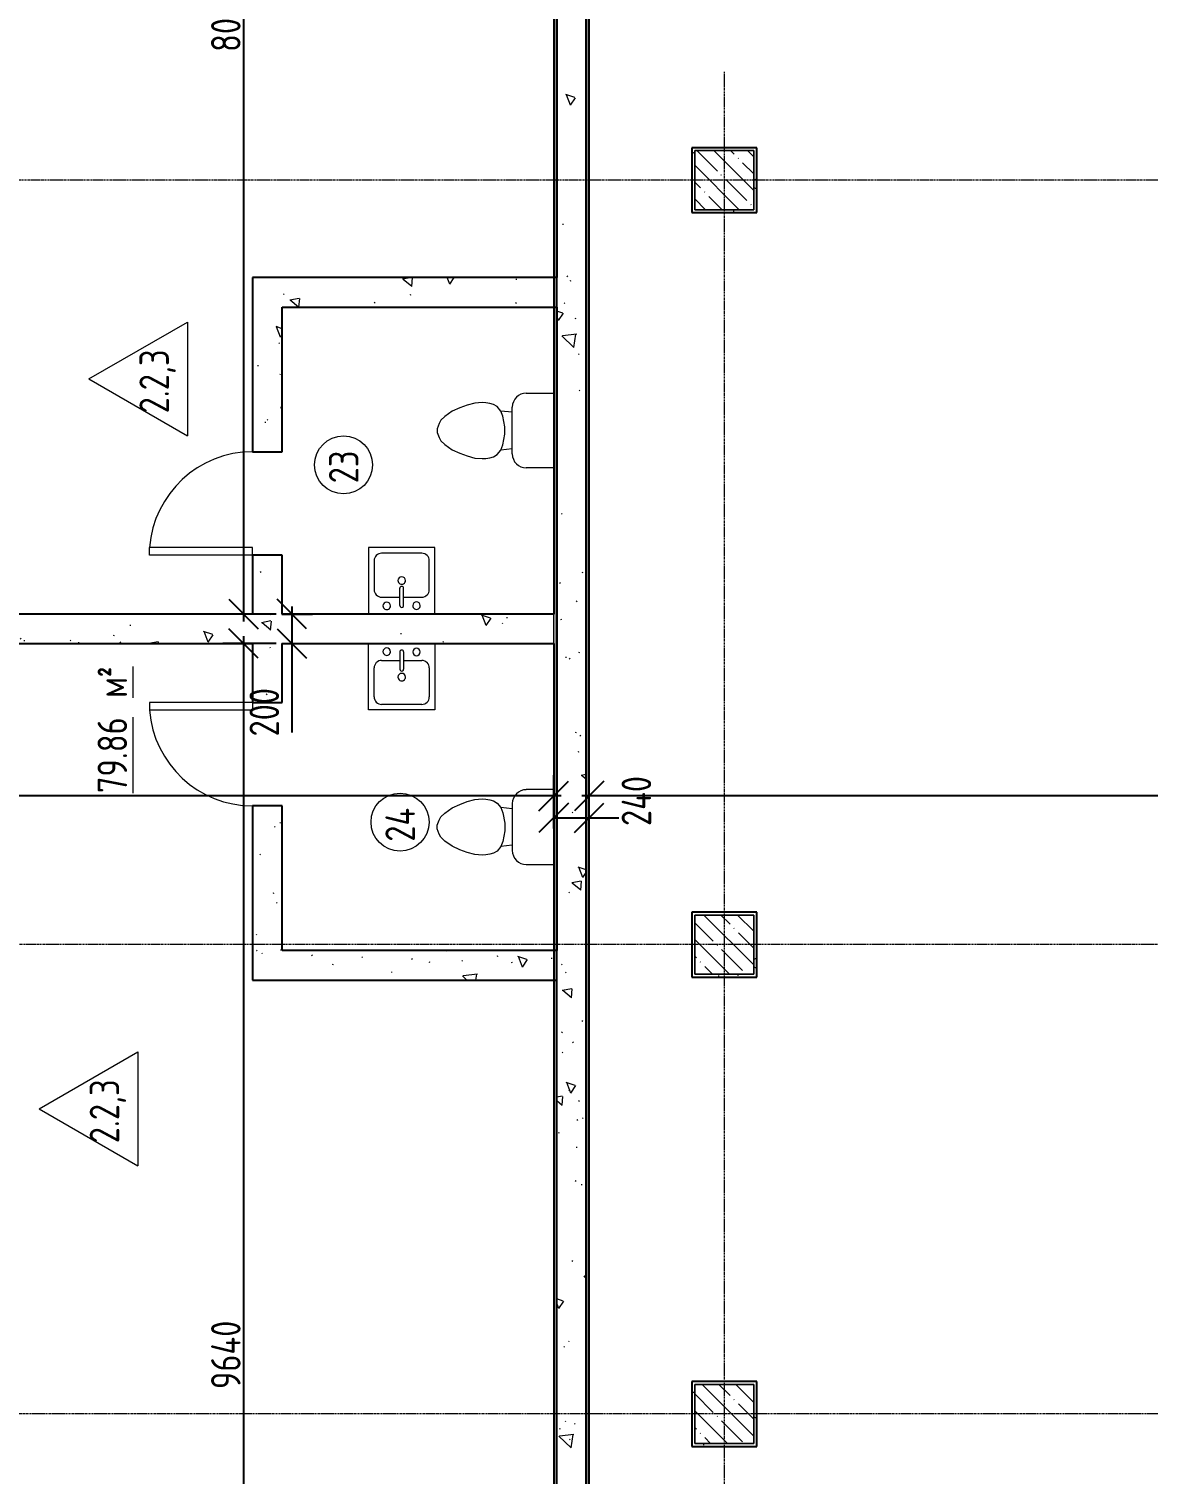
# Model space of a CAD drawing. Header units: millimetres. Extents: x -11854 to 4360091, y -19344 to 4989148.
# Drawn here: x 7967 to 15549, y 6255 to 16047 of the extents above; entities that cross this region are included whole.
import ezdxf

# ---------------------------------------------------------------- set-up
doc = ezdxf.new("R2010")
doc.units = ezdxf.units.MM
doc.linetypes.add('Линия сетки', pattern=[22.225, 12.7, -3.175, 3.175, -3.175])
doc.layers.get('0').update_dxf_attribs({"color": 254})
doc.layers.get('Defpoints').update_dxf_attribs({"color": 254})
for name, color, linetype, lineweight in [('A-ANNO-DIMS', 254, 'Continuous', 9), ('A-AREA-IDEN', 254, 'Continuous', 9), ('A-DOOR', 254, 'Continuous', 9), ('A-WALL', 254, 'Continuous', 9), ('P-SANR-FIXT', 254, 'Continuous', 9), ('S-GRID', 254, 'Continuous', 9)]:
    doc.layers.add(name, color=color, linetype=linetype, lineweight=lineweight)
doc.styles.add('ISOCPEUR', font='isocpeur.ttf', dxfattribs={"width": 0.8, "height": 200})
doc.styles.add('ISOCPEUR_B', font='', dxfattribs={"width": 0.8, "height": 200})
doc.styles.add('ISOCPEUR_B_1', font='', dxfattribs={"width": 0.8, "height": 200})
doc.styles.get('ISOCPEUR_B').set_extended_font_data('ISOCPEUR', bold=True)
doc.styles.get('ISOCPEUR_B_1').set_extended_font_data('ISOCPEUR', bold=True)
doc.dimstyles.new('2_0_мм_ISOCPEUR', dxfattribs={"dimscale": 304.8, "dimtxt": 199.196235, "dimasz": 0.656168, "dimexe": 0.459318, "dimexo": 0.625, "dimgap": 0.065617, "dimtad": 1, "dimdec": 0, "dimtxsty": 'ISOCPEUR', "dimblk1": 'OBLIQUE', "dimblk2": 'OBLIQUE', "dimsah": 1, "dimcen": 2.5, "dimdle": 0.164042, "dimazin": 3, "dimtfac": 1, "dimtix": 1, "dimtmove": 0, "dimatfit": 3, "dimfxl": 0.787402, "dimfxlon": 1, "dimtvp": 1, "dimarcsym": 2})
doc.dimstyles.new('2_0_мм_ISOCPEUR_1', dxfattribs={"dimscale": 304.8, "dimtxt": 199.196235, "dimasz": 0.656168, "dimexe": 0.459318, "dimexo": 0.625, "dimgap": 0.065617, "dimtad": 1, "dimdec": 0, "dimtxsty": 'ISOCPEUR', "dimblk1": 'OBLIQUE', "dimblk2": 'OBLIQUE', "dimsah": 1, "dimcen": 2.5, "dimdle": 0.164042, "dimazin": 3, "dimtfac": 1, "dimtix": 1, "dimtmove": 1, "dimatfit": 3, "dimfxl": 0.787402, "dimfxlon": 1, "dimtvp": 1, "dimarcsym": 2})
pattern_1 = [(140, (23409.34, 513535.3), (63.7558, 728.7365), [76.2, -838.2]), (85, (23409.34, 513535.3), (-764.2276, -140.9716), [60.96, -670.56]), (190.451, (23414.65, 513596.05), (-700.46675, 587.77), [64.76, -712.36]), (136.184, (23206.1, 513535.3), (168.171, 1084.3162), [114.3, -1257.3]), (186.636, (23220.2, 513625.7), (-989.7098, 949.61), [97.14, -1068.54]), (81.184, (23206.1, 513535.3), (-989.7012, 949.6206), [91.44, -1005.84]), (111, (23256.94, 513636.9), (409.0606, 606.4579), [76.2, -838.2]), (56, (23256.94, 513636.9), (-736.7529, 247.2083), [60.96, -670.56]), (161.451, (23291, 513687.46), (-327.6855, 853.66825), [64.76, -712.36]), (127.5, (23409.34, 513535.32), (-338.22012, 12.3547), [6.706, -655.726, 6.706, -674.014, -673.1]), (127.5, (23409.34, 513535.32), (-338.22012, 12.3547), [-1343.152, 6.706, -666.394]), (97.5, (23409.34, 513535.32), (-400.72213, 267.27887), [6.706, -381.406, 6.706, -640.486, -256.54]), (97.5, (23409.34, 513535.32), (-400.72213, 267.27887), [-1035.304, 6.706, -249.834]), (57.5, (23409.34, 513308.76), (22.91534, 542.36333), [6.706, -247.294, 6.706, -1837.334]), (57.5, (23409.34, 513308.76), (22.91534, 542.36333), [-260.706, -785.774, 6.706, -1044.854]), (47.5, (23409.34, 513207.16), (-101.7071, 592.51696), [6.706, -323.494, 6.706, -1266.342]), (47.5, (23409.34, 513207.16), (-101.7071, 592.51696), [-336.906, -519.582, 6.706, -740.054])]
pattern_2 = [(135, (23409.34, 513535.32), (-114.049253, -114.049253), []), (135, (23409.34, 513649.37), (-114.049253, -114.049253), [201.612, -40.322, 3.353, -36.97])]
pattern_3 = [(90, (23409.34, 513535.32), (-101.6, 406.4), [33.528, -271.272, 33.528, -271.272, -1625.6]), (90, (23409.34, 513535.32), (-101.6, 406.4), [-609.6, 33.528, -576.072, 33.528, -271.272, -711.2]), (90, (23409.34, 513535.32), (-101.6, 406.4), [-1524, 33.528, -169.672, 33.528, -474.472]), (210, (23358.54, 513687.72), (-301.152724, -291.188181), [33.528, -271.272, 33.528, -1896.872]), (210, (23358.54, 513687.72), (-301.152724, -291.188181), [-338.328, -271.272, 33.528, -576.072, -1016]), (210, (23358.54, 513687.72), (-301.152724, -291.188181), [-1219.2, 33.528, -271.272, 33.528, -677.672]), (210, (23358.54, 513687.72), (-301.152724, -291.188181), [-1557.528, -169.672, 33.528, -474.472]), (330, (23155.34, 513738.52), (402.752724, -115.211819), [33.528, -271.272, 33.528, -1896.872]), (330, (23155.34, 513738.52), (402.752724, -115.211819), [-338.328, -271.272, 33.528, -576.072, -1016]), (330, (23155.34, 513738.52), (402.752724, -115.211819), [-1219.2, 33.528, -271.272, 33.528, -677.672]), (330, (23155.34, 513738.52), (402.752724, -115.211819), [-1557.528, -169.672, 33.528, -474.472])]

# ---------------------------------------------------------------- blocks, each defined once
blk = doc.blocks.new('Одиночные-Щитовые - Дверной блок внутренний глухой ДГ 21х7 Л-6975453-1Г')
at = {"layer": 'A-DOOR', "lineweight": 18}
for p, q in [((299, -100), (299, -798.1)), ((350, -100), (299, -100)), ((350, -100), (350, -798.1)), ((350, -798.1), (299, -798.1))]:
    blk.add_line(p, q, dxfattribs=at)
at = {"layer": 'A-DOOR'}
blk.add_arc((350, -100), 700, 180, 265.82189, dxfattribs=at)
blk = doc.blocks.new('Одиночные-Щитовые - Дверной блок внутренний глухой ДГ 21х7 Л-4429184-1Г')
at = {"layer": 'A-DOOR', "lineweight": 18}
for p, q in [((299, 100), (299, 798.1)), ((350, 798.1), (299, 798.1)), ((350, 100), (350, 798.1)), ((350, 100), (299, 100))]:
    blk.add_line(p, q, dxfattribs=at)
at = {"layer": 'A-DOOR'}
blk.add_arc((350, 100), 700, 94.17811, 180, dxfattribs=at)
blk = doc.blocks.new('Туалет-Домашний-3D - Туалет-Домашний-3D-V6-1Г')
at = {"layer": 'P-SANR-FIXT'}
for p, q in [((-253.4, 298.4), (-253.4, 484.7)), ((253.4, 484.7), (253.4, 298.4)), ((158.7, 203.8), (-158.8, 203.8)), ((-123.5, 203.8), (-132.3, 127)), ((123.5, 203.8), (132.3, 127)), ((-162.6, 101.6), (-177, 76.2)), ((-132.3, 127), (-162.6, 101.6)), ((-97.4, 139.7), (-132.3, 127)), ((-25.4, 152.4), (-97.4, 139.7)), ((25.4, 152.4), (-25.4, 152.4)), ((97.4, 139.7), (25.4, 152.4)), ((132.3, 127), (97.4, 139.7)), ((162.6, 101.6), (132.3, 127)), ((177, 76.2), (162.6, 101.6)), ((-188.3, 25.3), (-190.5, 0)), ((-190.5, 0), (-186.1, -50.6)), ((-183.8, 50.8), (-188.3, 25.3)), ((-177, 76.2), (-183.8, 50.8)), ((183.8, 50.8), (177, 76.2)), ((188.3, 25.3), (183.8, 50.8)), ((186.1, -50.6), (190.5, 0)), ((190.5, 0), (188.3, 25.3)), ((-186.1, -50.6), (-172.4, -101.6)), ((172.4, -101.6), (186.1, -50.6)), ((-172.4, -101.6), (-153.9, -152.4)), ((-153.9, -152.4), (-130.2, -203.2)), ((130.2, -203.2), (153.9, -152.4)), ((153.9, -152.4), (172.4, -101.6)), ((-130.2, -203.2), (-95, -254)), ((-95, -254), (-69.6, -279.4)), ((-69.6, -279.4), (-47.6, -292.1)), ((-47.6, -292.1), (-12.7, -304.8)), ((12.7, -304.8), (47.6, -292.1)), ((47.6, -292.1), (69.6, -279.4)), ((69.6, -279.4), (95, -254)), ((95, -254), (130.2, -203.2)), ((-12.7, -304.8), (12.7, -304.8))]:
    blk.add_line(p, q, dxfattribs=at)
for centre, start, end in [((-158.8, 298.4), 180, 270), ((158.7, 298.4), 270, 360)]:
    blk.add_arc(centre, 94.6, start, end, dxfattribs=at)
blk = doc.blocks.new('Кухонная мойка-Островок - 450 x 450 мм-V7-1Г')
at = {"layer": 'P-SANR-FIXT'}
for p, q in [((-209.3, 227.3), (-209.3, -222.7)), ((240.7, -222.7), (240.7, 227.3)), ((3, 113), (-120.4, 113)), ((3, 170.2), (3, 53.1)), ((28.4, 170.2), (28.4, 53.1)), ((151.8, 113), (28.4, 113)), ((-171.2, 62.2), (-171.2, -133.8)), ((202.6, -133.8), (202.6, 62.2)), ((-120.4, -184.6), (151.8, -184.6)), ((-209.3, -222.7), (240.7, -222.7))]:
    blk.add_line(p, q, dxfattribs=at)
for centre, radius, start, end in [((117.3, 172.3), 25.4, 360, 180), ((-120.4, 62.2), 50.8, 90, 180), ((-84.3, 170.2), 25.4, 360, 180), ((-84.3, 170.2), 25.4, 180, 360), ((15.7, 170.2), 12.7, 360, 180), ((117.3, 172.3), 25.4, 180, 0), ((151.8, 62.2), 50.8, 360, 90), ((15.7, 0), 25.4, 360, 180), ((15.7, 0), 25.4, 180, 0), ((15.7, 53.1), 12.7, 180, 0), ((-120.4, -133.8), 50.8, 180, 270), ((151.8, -133.8), 50.8, 270, 0)]:
    blk.add_arc(centre, radius, start, end, dxfattribs=at)
blk = doc.blocks.new('Туалет-Домашний-3D - Туалет-Домашний-3D-V8-1Г')
at = {"layer": 'P-SANR-FIXT'}
for p, q in [((-47.6, 292.1), (-12.7, 304.8)), ((-12.7, 304.8), (12.7, 304.8)), ((12.7, 304.8), (47.6, 292.1)), ((-153.9, 152.4), (-130.2, 203.2)), ((-130.2, 203.2), (-95, 254)), ((-95, 254), (-69.6, 279.4)), ((-69.6, 279.4), (-47.6, 292.1)), ((47.6, 292.1), (69.6, 279.4)), ((69.6, 279.4), (95, 254)), ((95, 254), (130.2, 203.2)), ((130.2, 203.2), (153.9, 152.4)), ((-186.1, 50.6), (-172.4, 101.6)), ((-172.4, 101.6), (-153.9, 152.4)), ((153.9, 152.4), (172.4, 101.6)), ((172.4, 101.6), (186.1, 50.6)), ((-190.5, 0), (-186.1, 50.6)), ((186.1, 50.6), (190.5, 0)), ((-188.3, -25.3), (-190.5, 0)), ((-183.8, -50.8), (-188.3, -25.3)), ((-177, -76.2), (-183.8, -50.8)), ((-162.6, -101.6), (-177, -76.2)), ((177, -76.2), (162.6, -101.6)), ((183.8, -50.8), (177, -76.2)), ((188.3, -25.3), (183.8, -50.8)), ((190.5, 0), (188.3, -25.3)), ((-132.3, -127), (-162.6, -101.6)), ((-97.4, -139.7), (-132.3, -127)), ((-123.5, -203.8), (-132.3, -127)), ((-25.4, -152.4), (-97.4, -139.7)), ((25.4, -152.4), (-25.4, -152.4)), ((97.4, -139.7), (25.4, -152.4)), ((132.3, -127), (97.4, -139.7)), ((123.5, -203.8), (132.3, -127)), ((162.6, -101.6), (132.3, -127)), ((158.7, -203.8), (-158.8, -203.8)), ((-253.4, -298.4), (-253.4, -484.7)), ((253.4, -484.7), (253.4, -298.4))]:
    blk.add_line(p, q, dxfattribs=at)
for centre, start, end in [((-158.8, -298.4), 90, 180), ((158.7, -298.4), 0, 90)]:
    blk.add_arc(centre, 94.6, start, end, dxfattribs=at)
blk = doc.blocks.new('Кухонная мойка-Островок - 450 x 450 мм-V9-1Г')
at = {"layer": 'P-SANR-FIXT'}
for p, q in [((-209.3, 222.7), (240.7, 222.7)), ((-209.3, -227.3), (-209.3, 222.7)), ((240.7, 222.7), (240.7, -227.3)), ((-171.2, -62.2), (-171.2, 133.8)), ((-120.4, 184.6), (151.8, 184.6)), ((202.6, 133.8), (202.6, -62.2)), ((3, -170.2), (3, -53.1)), ((28.4, -170.2), (28.4, -53.1)), ((3, -113), (-120.4, -113)), ((151.8, -113), (28.4, -113))]:
    blk.add_line(p, q, dxfattribs=at)
for centre, radius, start, end in [((-120.4, 133.8), 50.8, 90, 180), ((151.8, 133.8), 50.8, 360, 90), ((15.7, 0), 25.4, 360, 180), ((15.7, 0), 25.4, 180, 0), ((-120.4, -62.2), 50.8, 180, 270), ((15.7, -53.1), 12.7, 360, 180), ((151.8, -62.2), 50.8, 270, 0), ((-84.3, -170.2), 25.4, 0, 180), ((-84.3, -170.2), 25.4, 180, 0), ((15.7, -170.2), 12.7, 180, 360), ((117.3, -172.3), 25.4, 360, 180), ((117.3, -172.3), 25.4, 180, 0)]:
    blk.add_arc(centre, radius, start, end, dxfattribs=at)
blk = doc.blocks.new('_Oblique')
at = {"color": 0, "linetype": 'ByBlock', "lineweight": -2}
blk.add_line((-0.5, -0.5), (0.5, 0.5), dxfattribs=at)
blk = doc.blocks.new('*D745')
at = {"layer": 'A-ANNO-DIMS', "color": 0, "lineweight": -2, "transparency": 16777216}
for p, q in [((9420.9, 20202.4), (9420.9, 12032.4)), ((9641.8, 20152.4), (9280.9, 20152.4)), ((9641.8, 12082.4), (9280.9, 12082.4))]:
    blk.add_line(p, q, dxfattribs=at)
at = {"layer": 'Defpoints', "color": 0, "transparency": 16777216}
for p in [(9660.9, 20152.4), (9420.9, 12082.4), (9660.9, 12082.4)]:
    blk.add_point(p, dxfattribs=at)
at = {"layer": 'A-ANNO-DIMS', "color": 0, "lineweight": -2, "transparency": 16777216, "xscale": 200, "yscale": 200, "zscale": 200}
for p, rotation in [((9420.9, 20152.4), 90), ((9420.9, 12082.4), 270)]:
    blk.add_blockref('_Oblique', p, dxfattribs=dict(at, rotation=rotation))
at = {"layer": 'A-ANNO-DIMS', "color": 0, "transparency": 16777216, "insert": (9300.9, 16117.4), "char_height": 200, "width": 533.233, "attachment_point": 5, "rotation": 90, "style": 'ISOCPEUR'}
blk.add_mtext('\\A1;8070', dxfattribs=at)
blk = doc.blocks.new('*D746')
at = {"layer": 'A-ANNO-DIMS', "color": 0, "lineweight": -2, "transparency": 16777216}
for p, q in [((9679.9, 12082.4), (9888.1, 12082.4)), ((9748.1, 12132.4), (9748.1, 11882.4)), ((9679.9, 11882.4), (9888.1, 11882.4)), ((9748.1, 11882.4), (9748.1, 11280.7))]:
    blk.add_line(p, q, dxfattribs=at)
at = {"layer": 'Defpoints', "color": 0, "transparency": 16777216}
for p in [(9660.9, 12082.4), (9660.9, 11882.4), (9748.1, 11882.4)]:
    blk.add_point(p, dxfattribs=at)
at = {"layer": 'A-ANNO-DIMS', "color": 0, "lineweight": -2, "transparency": 16777216, "xscale": 200, "yscale": 200, "zscale": 200}
for p, rotation in [((9748.1, 12082.4), 90), ((9748.1, 11882.4), 270)]:
    blk.add_blockref('_Oblique', p, dxfattribs=dict(at, rotation=rotation))
at = {"layer": 'A-ANNO-DIMS', "color": 0, "transparency": 16777216, "insert": (9461.4, 11252.8), "char_height": 200, "width": 399.925, "attachment_point": 1, "rotation": 90, "line_spacing_factor": 1.149209, "style": 'ISOCPEUR'}
blk.add_mtext('\\A1;200', dxfattribs=at)
blk = doc.blocks.new('*D747')
at = {"layer": 'A-ANNO-DIMS', "color": 0, "lineweight": -2, "transparency": 16777216}
for p, q in [((9641.8, 11882.4), (9280.9, 11882.4)), ((9420.9, 11932.4), (9420.9, 2192.4)), ((9641.8, 2242.4), (9280.9, 2242.4))]:
    blk.add_line(p, q, dxfattribs=at)
at = {"layer": 'Defpoints', "color": 0, "transparency": 16777216}
for p in [(9660.9, 11882.4), (9420.9, 2242.4), (9660.9, 2242.4)]:
    blk.add_point(p, dxfattribs=at)
at = {"layer": 'A-ANNO-DIMS', "color": 0, "lineweight": -2, "transparency": 16777216, "xscale": 200, "yscale": 200, "zscale": 200}
for p, rotation in [((9420.9, 11882.4), 90), ((9420.9, 2242.4), 270)]:
    blk.add_blockref('_Oblique', p, dxfattribs=dict(at, rotation=rotation))
at = {"layer": 'A-ANNO-DIMS', "color": 0, "transparency": 16777216, "insert": (9300.9, 7062.4), "char_height": 200, "width": 551.62, "attachment_point": 5, "rotation": 90, "style": 'ISOCPEUR'}
blk.add_mtext('\\A1;9640', dxfattribs=at)
blk = doc.blocks.new('*D750')
at = {"layer": 'A-ANNO-DIMS', "color": 0, "lineweight": -2, "transparency": 16777216}
for p, q in [((11762.6, 10628.6), (11762.6, 10989.6)), ((21722.6, 10628.6), (21722.6, 10989.6)), ((21772.6, 10849.6), (11712.6, 10849.6))]:
    blk.add_line(p, q, dxfattribs=at)
at = {"layer": 'Defpoints', "color": 0, "transparency": 16777216}
for p in [(11762.6, 10849.6), (11762.6, 10609.6), (21722.6, 10609.6)]:
    blk.add_point(p, dxfattribs=at)
at = {"layer": 'A-ANNO-DIMS', "color": 0, "lineweight": -2, "transparency": 16777216, "xscale": 200, "yscale": 200, "zscale": 200, "rotation": 180}
blk.add_blockref('_Oblique', (11762.6, 10849.6), dxfattribs=at)
at = {"layer": 'A-ANNO-DIMS', "color": 0, "lineweight": -2, "transparency": 16777216, "xscale": 200, "yscale": 200, "zscale": 200}
blk.add_blockref('_Oblique', (21722.6, 10849.6), dxfattribs=at)
at = {"layer": 'A-ANNO-DIMS', "color": 0, "transparency": 16777216, "insert": (16742.6, 10969.6), "char_height": 200, "width": 533.233, "attachment_point": 5, "style": 'ISOCPEUR'}
blk.add_mtext('\\A1;9960', dxfattribs=at)
blk = doc.blocks.new('*D751')
at = {"layer": 'A-ANNO-DIMS', "color": 0, "lineweight": -2, "transparency": 16777216}
for p, q in [((11522.6, 10628.6), (11522.6, 10841.6)), ((11762.6, 10628.6), (11762.6, 10841.6)), ((11522.6, 10701.6), (11812.6, 10701.6)), ((11762.6, 10701.6), (11962.6, 10701.6))]:
    blk.add_line(p, q, dxfattribs=at)
at = {"layer": 'Defpoints', "color": 0, "transparency": 16777216}
for p in [(11522.6, 10701.6), (11522.6, 10609.6), (11762.6, 10609.6)]:
    blk.add_point(p, dxfattribs=at)
at = {"layer": 'A-ANNO-DIMS', "color": 0, "lineweight": -2, "transparency": 16777216, "xscale": 200, "yscale": 200, "zscale": 200, "rotation": 180}
blk.add_blockref('_Oblique', (11522.6, 10701.6), dxfattribs=at)
at = {"layer": 'A-ANNO-DIMS', "color": 0, "lineweight": -2, "transparency": 16777216, "xscale": 200, "yscale": 200, "zscale": 200}
blk.add_blockref('_Oblique', (11762.6, 10701.6), dxfattribs=at)
at = {"layer": 'A-ANNO-DIMS', "color": 0, "transparency": 16777216, "insert": (11982.6, 10645.8), "char_height": 200, "width": 418.312, "attachment_point": 1, "rotation": 90, "line_spacing_factor": 1.149209, "style": 'ISOCPEUR'}
blk.add_mtext('\\A1;240', dxfattribs=at)
blk = doc.blocks.new('*D752')
at = {"layer": 'A-ANNO-DIMS', "color": 0, "lineweight": -2, "transparency": 16777216}
for p, q in [((2697.6, 10628.6), (2697.6, 10989.6)), ((11522.6, 10628.6), (11522.6, 10989.6)), ((11572.6, 10849.6), (2647.6, 10849.6))]:
    blk.add_line(p, q, dxfattribs=at)
at = {"layer": 'Defpoints', "color": 0, "transparency": 16777216}
for p in [(2697.6, 10849.6), (2697.6, 10609.6), (11522.6, 10609.6)]:
    blk.add_point(p, dxfattribs=at)
at = {"layer": 'A-ANNO-DIMS', "color": 0, "lineweight": -2, "transparency": 16777216, "xscale": 200, "yscale": 200, "zscale": 200, "rotation": 180}
blk.add_blockref('_Oblique', (2697.6, 10849.6), dxfattribs=at)
at = {"layer": 'A-ANNO-DIMS', "color": 0, "lineweight": -2, "transparency": 16777216, "xscale": 200, "yscale": 200, "zscale": 200}
blk.add_blockref('_Oblique', (11522.6, 10849.6), dxfattribs=at)
at = {"layer": 'A-ANNO-DIMS', "color": 0, "transparency": 16777216, "insert": (7110.1, 10969.6), "char_height": 200, "width": 533.233, "attachment_point": 5, "style": 'ISOCPEUR'}
blk.add_mtext('\\A1;8825', dxfattribs=at)
blk = doc.blocks.new('МАРКА ПОМЕЩЕНИЯ - ПОЛЫ - ОТДЕЛКА ПОЛА-6347798-1Г')
at = {"layer": 'A-AREA-IDEN'}
for p, q in [((0, 4.233), (-3.855, -2.444)), ((0, 4.233), (3.855, -2.444)), ((3.855, -2.444), (-3.855, -2.444))]:
    blk.add_line(p, q, dxfattribs=at)
blk = doc.blocks.new('АР-Марка-Помещения-Этаж_Секция_Номер - Номер-1294543-1Г')
at = {"layer": 'A-AREA-IDEN'}
blk.add_circle((0, 1.219), 1.965, dxfattribs=at)

msp = doc.modelspace()

# ---------------------------------------------------------------- hatches: boundary and pattern name
at = {"layer": 'A-WALL'}
h = msp.add_hatch(dxfattribs=at)
h.set_pattern_fill('FP_4', color=8, angle=90, style=0, pattern_type=2)
h.set_pattern_definition(pattern_3)
h.paths.add_polyline_path([(11542.6, 22032.4), (11542.6, 22052.4), (11522.6, 22052.4), (11522.6, 2222.4), (11542.6, 2222.4), (11542.6, 21486.7)])
h = msp.add_hatch(dxfattribs=at)
h.set_pattern_fill('FP_2', color=8, angle=90, style=0, pattern_type=2)
h.set_pattern_definition(pattern_1)
h.paths.add_polyline_path([(11742.6, 17152.4), (11542.6, 17152.4), (11542.6, 2222.4), (11742.6, 2222.4), (11742.6, 15760)])
h = msp.add_hatch(dxfattribs=at)
h.set_pattern_fill('FP_4', color=8, angle=90, style=0, pattern_type=2)
h.set_pattern_definition(pattern_3)
h.paths.add_polyline_path([(11762.6, 2242.4), (11762.6, 17152.4), (11742.6, 17152.4), (11742.6, 2242.4), (11744.4, 2242.4)])
h = msp.add_hatch(dxfattribs=at)
h.set_pattern_fill('FP_4', color=8, angle=90, style=0, pattern_type=2)
h.set_pattern_definition(pattern_3)
h.paths.add_polyline_path([(12477.6, 15222.4), (12457.6, 15222.4), (12457.6, 14822.4), (12477.6, 14822.4)])
h = msp.add_hatch(dxfattribs=at)
h.set_pattern_fill('FP_1', color=8, angle=90, style=0, pattern_type=2)
h.set_pattern_definition(pattern_2)
h.paths.add_polyline_path([(12877.6, 15222.4), (12477.6, 15222.4), (12477.6, 14822.4), (12877.6, 14822.4)])
h = msp.add_hatch(dxfattribs=at)
h.set_pattern_fill('FP_4', color=8, angle=90, style=0, pattern_type=2)
h.set_pattern_definition(pattern_3)
h.paths.add_polyline_path([(12897.6, 15242.4), (12877.6, 15242.4), (12877.6, 14822.4), (12897.6, 14822.4)])
h = msp.add_hatch(dxfattribs=at)
h.set_pattern_fill('FP_4', color=8, angle=90, style=0, pattern_type=2)
h.set_pattern_definition(pattern_3)
h.paths.add_polyline_path([(12897.6, 14822.4), (12457.6, 14822.4), (12457.6, 14802.4), (12897.6, 14802.4)])
h = msp.add_hatch(dxfattribs=at)
h.set_pattern_fill('FP_2', color=8, angle=90, style=0, pattern_type=2)
h.set_pattern_definition(pattern_1)
h.paths.add_polyline_path([(11542.6, 14162.4), (11542.6, 14362.4), (9482.6, 14362.4), (9482.6, 14162.4), (10906.6, 14162.4)])
h = msp.add_hatch(dxfattribs=at)
h.set_pattern_fill('FP_2', color=8, angle=90, style=0, pattern_type=2)
h.set_pattern_definition(pattern_1)
h.paths.add_polyline_path([(9682.6, 12482.4), (9482.6, 12482.4), (9482.6, 12082.4), (9682.6, 12082.4)])
h.paths.add_polyline_path([(9682.6, 14162.4), (9482.6, 14162.4), (9482.6, 13182.4), (9682.6, 13182.4)])
h = msp.add_hatch(dxfattribs=at)
h.set_pattern_fill('FP_2', color=8, angle=90, style=0, pattern_type=2)
h.set_pattern_definition(pattern_1)
h.paths.add_polyline_path([(11522.6, 11882.4), (11522.6, 12082.4), (2697.6, 12082.4), (2697.6, 11882.4), (10906.6, 11882.4)])
h = msp.add_hatch(dxfattribs=at)
h.set_pattern_fill('FP_2', color=8, angle=90, style=0, pattern_type=2)
h.set_pattern_definition(pattern_1)
h.paths.add_polyline_path([(9682.6, 10033.3), (9682.6, 10782.4), (9482.6, 10782.4), (9482.6, 9802.4), (9682.6, 9802.4)])
h.paths.add_polyline_path([(9682.6, 11482.4), (9682.6, 11882.4), (9482.6, 11882.4), (9482.6, 11482.4)])
h = msp.add_hatch(dxfattribs=at)
h.set_pattern_fill('FP_4', color=8, angle=90, style=0, pattern_type=2)
h.set_pattern_definition(pattern_3)
h.paths.add_polyline_path([(12477.6, 10042.4), (12457.6, 10042.4), (12457.6, 9642.4), (12477.6, 9642.4), (12477.6, 10033.3)])
h = msp.add_hatch(dxfattribs=at)
h.set_pattern_fill('FP_1', color=8, angle=90, style=0, pattern_type=2)
h.set_pattern_definition(pattern_2)
h.paths.add_polyline_path([(12877.6, 10042.4), (12477.6, 10042.4), (12477.6, 9642.4), (12877.6, 9642.4), (12877.6, 10033.3)])
h = msp.add_hatch(dxfattribs=at)
h.set_pattern_fill('FP_4', color=8, angle=90, style=0, pattern_type=2)
h.set_pattern_definition(pattern_3)
h.paths.add_polyline_path([(12897.6, 10033.3), (12897.6, 10062.4), (12877.6, 10062.4), (12877.6, 9642.4), (12897.6, 9642.4)])
h = msp.add_hatch(dxfattribs=at)
h.set_pattern_fill('FP_2', color=8, angle=90, style=0, pattern_type=2)
h.set_pattern_definition(pattern_1)
h.paths.add_polyline_path([(11542.6, 9602.4), (11542.6, 9802.4), (9482.6, 9802.4), (9482.6, 9602.4)])
h = msp.add_hatch(dxfattribs=at)
h.set_pattern_fill('FP_4', color=8, angle=90, style=0, pattern_type=2)
h.set_pattern_definition(pattern_3)
h.paths.add_polyline_path([(12897.6, 9642.4), (12457.6, 9642.4), (12457.6, 9622.4), (12897.6, 9622.4)])
h = msp.add_hatch(dxfattribs=at)
h.set_pattern_fill('FP_4', color=8, angle=90, style=0, pattern_type=2)
h.set_pattern_definition(pattern_3)
h.paths.add_polyline_path([(12477.6, 6862.4), (12457.6, 6862.4), (12457.6, 6462.4), (12477.6, 6462.4)])
h = msp.add_hatch(dxfattribs=at)
h.set_pattern_fill('FP_1', color=8, angle=90, style=0, pattern_type=2)
h.set_pattern_definition(pattern_2)
h.paths.add_polyline_path([(12877.6, 6862.4), (12477.6, 6862.4), (12477.6, 6462.4), (12877.6, 6462.4)])
h = msp.add_hatch(dxfattribs=at)
h.set_pattern_fill('FP_4', color=8, angle=90, style=0, pattern_type=2)
h.set_pattern_definition(pattern_3)
h.paths.add_polyline_path([(12897.6, 6882.4), (12877.6, 6882.4), (12877.6, 6462.4), (12897.6, 6462.4)])
h = msp.add_hatch(dxfattribs=at)
h.set_pattern_fill('FP_4', color=8, angle=90, style=0, pattern_type=2)
h.set_pattern_definition(pattern_3)
h.paths.add_polyline_path([(12897.6, 6442.4), (12897.6, 6462.4), (12457.6, 6462.4), (12457.6, 6442.4), (12582.3, 6442.4)])

# ---------------------------------------------------------------- linework, layer by layer
at = {"layer": 'A-WALL', "color": 8, "lineweight": 25}
for p, q in [((11542.6, 2222.4), (11542.6, 22032.4)), ((11522.6, 20152.4), (11522.6, 12082.4)), ((11542.6, 17352.4), (11542.6, 14362.4)), ((11742.6, 2242.4), (11742.6, 17152.4)), ((11742.6, 17152.4), (11742.6, 2242.4)), ((11762.6, 2242.4), (11762.6, 17132.4)), ((12897.6, 15242.4), (12457.6, 15242.4)), ((12457.6, 15242.4), (12457.6, 14802.4)), ((12897.6, 14802.4), (12897.6, 15242.4)), ((12457.6, 14802.4), (12897.6, 14802.4)), ((9482.6, 14362.4), (9482.6, 13182.4)), ((11542.6, 14362.4), (9482.6, 14362.4)), ((9682.6, 13182.4), (9682.6, 14162.4)), ((9682.6, 14162.4), (11542.6, 14162.4)), ((11542.6, 14162.4), (11542.6, 9802.4)), ((9482.6, 13182.4), (9682.6, 13182.4)), ((9682.6, 12482.4), (9482.6, 12482.4)), ((9482.6, 12482.4), (9482.6, 12082.4)), ((9682.6, 12082.4), (9682.6, 12482.4)), ((9482.6, 12082.4), (2697.6, 12082.4)), ((11522.6, 12082.4), (9682.6, 12082.4)), ((2697.6, 11882.4), (9482.6, 11882.4)), ((9482.6, 11882.4), (9482.6, 11482.4)), ((9682.6, 11882.4), (11522.6, 11882.4)), ((9682.6, 11482.4), (9682.6, 11882.4)), ((11522.6, 11882.4), (11522.6, 2242.4)), ((9482.6, 11482.4), (9682.6, 11482.4)), ((9482.6, 10782.4), (9482.6, 9602.4)), ((9682.6, 10782.4), (9482.6, 10782.4)), ((9682.6, 9802.4), (9682.6, 10782.4)), ((12897.6, 10062.4), (12457.6, 10062.4)), ((12457.6, 10062.4), (12457.6, 9622.4)), ((12897.6, 9622.4), (12897.6, 10062.4)), ((11542.6, 9802.4), (9682.6, 9802.4)), ((9482.6, 9602.4), (11542.6, 9602.4)), ((12457.6, 9622.4), (12897.6, 9622.4)), ((12897.6, 6882.4), (12457.6, 6882.4)), ((12457.6, 6882.4), (12457.6, 6442.4)), ((12897.6, 6442.4), (12897.6, 6882.4)), ((12457.6, 6442.4), (12897.6, 6442.4))]:
    msp.add_line(p, q, dxfattribs=at)
at = {"layer": 'A-WALL', "color": 8}
for p, q in [((12877.6, 15222.4), (12477.6, 15222.4)), ((12477.6, 15222.4), (12477.6, 14822.4)), ((12477.6, 15222.4), (12877.6, 15222.4)), ((12477.6, 14822.4), (12477.6, 15222.4)), ((12877.6, 14822.4), (12877.6, 15222.4)), ((12877.6, 15222.4), (12877.6, 14822.4)), ((12477.6, 14822.4), (12877.6, 14822.4)), ((12877.6, 14822.4), (12477.6, 14822.4)), ((11522.6, 11882.4), (11522.6, 12082.4)), ((12877.6, 10042.4), (12477.6, 10042.4)), ((12477.6, 10042.4), (12477.6, 9642.4)), ((12477.6, 10042.4), (12877.6, 10042.4)), ((12477.6, 9642.4), (12477.6, 10042.4)), ((12877.6, 9642.4), (12877.6, 10042.4)), ((12877.6, 10042.4), (12877.6, 9642.4)), ((12477.6, 9642.4), (12877.6, 9642.4)), ((12877.6, 9642.4), (12477.6, 9642.4)), ((12877.6, 6862.4), (12477.6, 6862.4)), ((12477.6, 6862.4), (12477.6, 6462.4)), ((12477.6, 6862.4), (12877.6, 6862.4)), ((12477.6, 6462.4), (12477.6, 6862.4)), ((12877.6, 6462.4), (12877.6, 6862.4)), ((12877.6, 6862.4), (12877.6, 6462.4)), ((12477.6, 6462.4), (12877.6, 6462.4)), ((12877.6, 6462.4), (12477.6, 6462.4))]:
    msp.add_line(p, q, dxfattribs=at)
at = {"layer": 'S-GRID', "color": 8, "linetype": 'Линия сетки'}
for p, q in [((12677.6, 15757.4), (12677.6, -3072.9)), ((21997.3, 15022.4), (-3854.1, 15022.4)), ((23921.5, 9842.4), (-3854.1, 9842.4)), ((26162.5, 6662.4), (-3854.1, 6662.4))]:
    msp.add_line(p, q, dxfattribs=at)

# ---------------------------------------------------------------- block references
at = {"layer": 'A-AREA-IDEN', "color": 8, "xscale": 99.99999999999991, "yscale": 99.99999999999991, "zscale": 99.99999999999991, "rotation": 89.99999999999999}
for name, p in [('МАРКА ПОМЕЩЕНИЯ - ПОЛЫ - ОТДЕЛКА ПОЛА-6347798-1Г', (8796.2, 13675.3)), ('АР-Марка-Помещения-Этаж_Секция_Номер - Номер-1294543-1Г', (10220.3, 13093.3)), ('АР-Марка-Помещения-Этаж_Секция_Номер - Номер-1294543-1Г', (10602.9, 10672.6)), ('МАРКА ПОМЕЩЕНИЯ - ПОЛЫ - ОТДЕЛКА ПОЛА-6347798-1Г', (8459.2, 8729.4))]:
    msp.add_blockref(name, p, dxfattribs=at)
at = {"layer": 'A-DOOR', "color": 8}
for name, p, rotation in [('Одиночные-Щитовые - Дверной блок внутренний глухой ДГ 21х7 Л-6975453-1Г', (9582.6, 12832.4), 270), ('Одиночные-Щитовые - Дверной блок внутренний глухой ДГ 21х7 Л-4429184-1Г', (9582.6, 11132.4), 89.99999999999999)]:
    msp.add_blockref(name, p, dxfattribs=dict(at, rotation=rotation))
at = {"layer": 'P-SANR-FIXT', "color": 8}
for name, p, rotation in [('Туалет-Домашний-3D - Туалет-Домашний-3D-V6-1Г', (11037.9, 13325.8), 270), ('Кухонная мойка-Островок - 450 x 450 мм-V7-1Г', (10508.2, 12309.8), 180), ('Кухонная мойка-Островок - 450 x 450 мм-V9-1Г', (10508.2, 11655.1), 180), ('Туалет-Домашний-3D - Туалет-Домашний-3D-V8-1Г', (11037.9, 10639), 89.99999999999999)]:
    msp.add_blockref(name, p, dxfattribs=dict(at, rotation=rotation))

# ---------------------------------------------------------------- texts
at = {"layer": 'A-AREA-IDEN', "color": 8, "char_height": 200, "attachment_point": 1, "rotation": 90}
for s, insert, width, style in [('2.2,3', (8715.5, 13442.3), 551.561, 'ISOCPEUR'), ('23', (9999.5, 12968.4), 295.021, 'ISOCPEUR_B'), ('\\L\\fISOCPEUR|b1|i0|c238|p34|;\\W.8;\\L²', (8432.1, 11652.2), 128.27, 'ISOCPEUR_B_1'), ('\\L\\fISOCPEUR|b1|i0|c204|p34|;\\W.8;\\Lм', (8432.1, 11514.6), 166.751, 'ISOCPEUR_B'), ('\\L79.86 ', (8432.1, 10869.1), 782.447, 'ISOCPEUR_B'), ('24', (10382, 10539.7), 314.261, 'ISOCPEUR_B'), ('2.2,3', (8378.6, 8496.4), 551.561, 'ISOCPEUR')]:
    msp.add_mtext(s, dxfattribs=dict(at, insert=insert, width=width, style=style))

# ---------------------------------------------------------------- dimensions: what is measured, and where the dimension line sits
at = {"layer": 'A-ANNO-DIMS', "color": 8}
for base, p1, p2, angle, override, picture, middle in [((9420.9, 12082.4), (9660.9, 20152.4), (9660.9, 12082.4), 90, {"dimfxl": 8070}, '*D745', (9300.9, 16117.4)), ((9420.9, 2242.4), (9660.9, 11882.4), (9660.9, 2242.4), 90, {"dimfxl": 9640.000001}, '*D747', (9300.9, 7062.4)), ((2697.6, 10849.6), (11522.6, 10609.6), (2697.6, 10609.6), 180, {"dimfxl": 8825.002158}, '*D752', (7110.1, 10969.6)), ((11762.6, 10849.6), (21722.6, 10609.6), (11762.6, 10609.6), 180, {"dimfxl": 9960.006881}, '*D750', (16742.6, 10969.6))]:
    dim = msp.add_linear_dim(base=base, p1=p1, p2=p2, angle=angle, dimstyle='2_0_мм_ISOCPEUR_1', override=override, dxfattribs=at)
    dim.commit()
    dim.dimension.update_dxf_attribs({"geometry": picture, "text_midpoint": middle})
dim = msp.add_linear_dim(base=(9748.1, 11882.4), p1=(9660.9, 12082.4), p2=(9660.9, 11882.4), angle=90, dimstyle='2_0_мм_ISOCPEUR', override={"dimfxl": 200}, dxfattribs=at)
dim.commit()
dim.dimension.update_dxf_attribs({"geometry": '*D746', "text_midpoint": (9748.1, 11452.7), "dimtype": 160})
dim = msp.add_linear_dim(base=(11522.6, 10701.6), p1=(11762.6, 10609.6), p2=(11522.6, 10609.6), angle=180, dimstyle='2_0_мм_ISOCPEUR', override={"dimfxl": 240}, dxfattribs=at)
dim.commit()
dim.dimension.update_dxf_attribs({"geometry": '*D751', "text_midpoint": (12115.9, 10701.6), "dimtype": 160, "text_rotation": 90})

doc.saveas('drawing.dxf')
